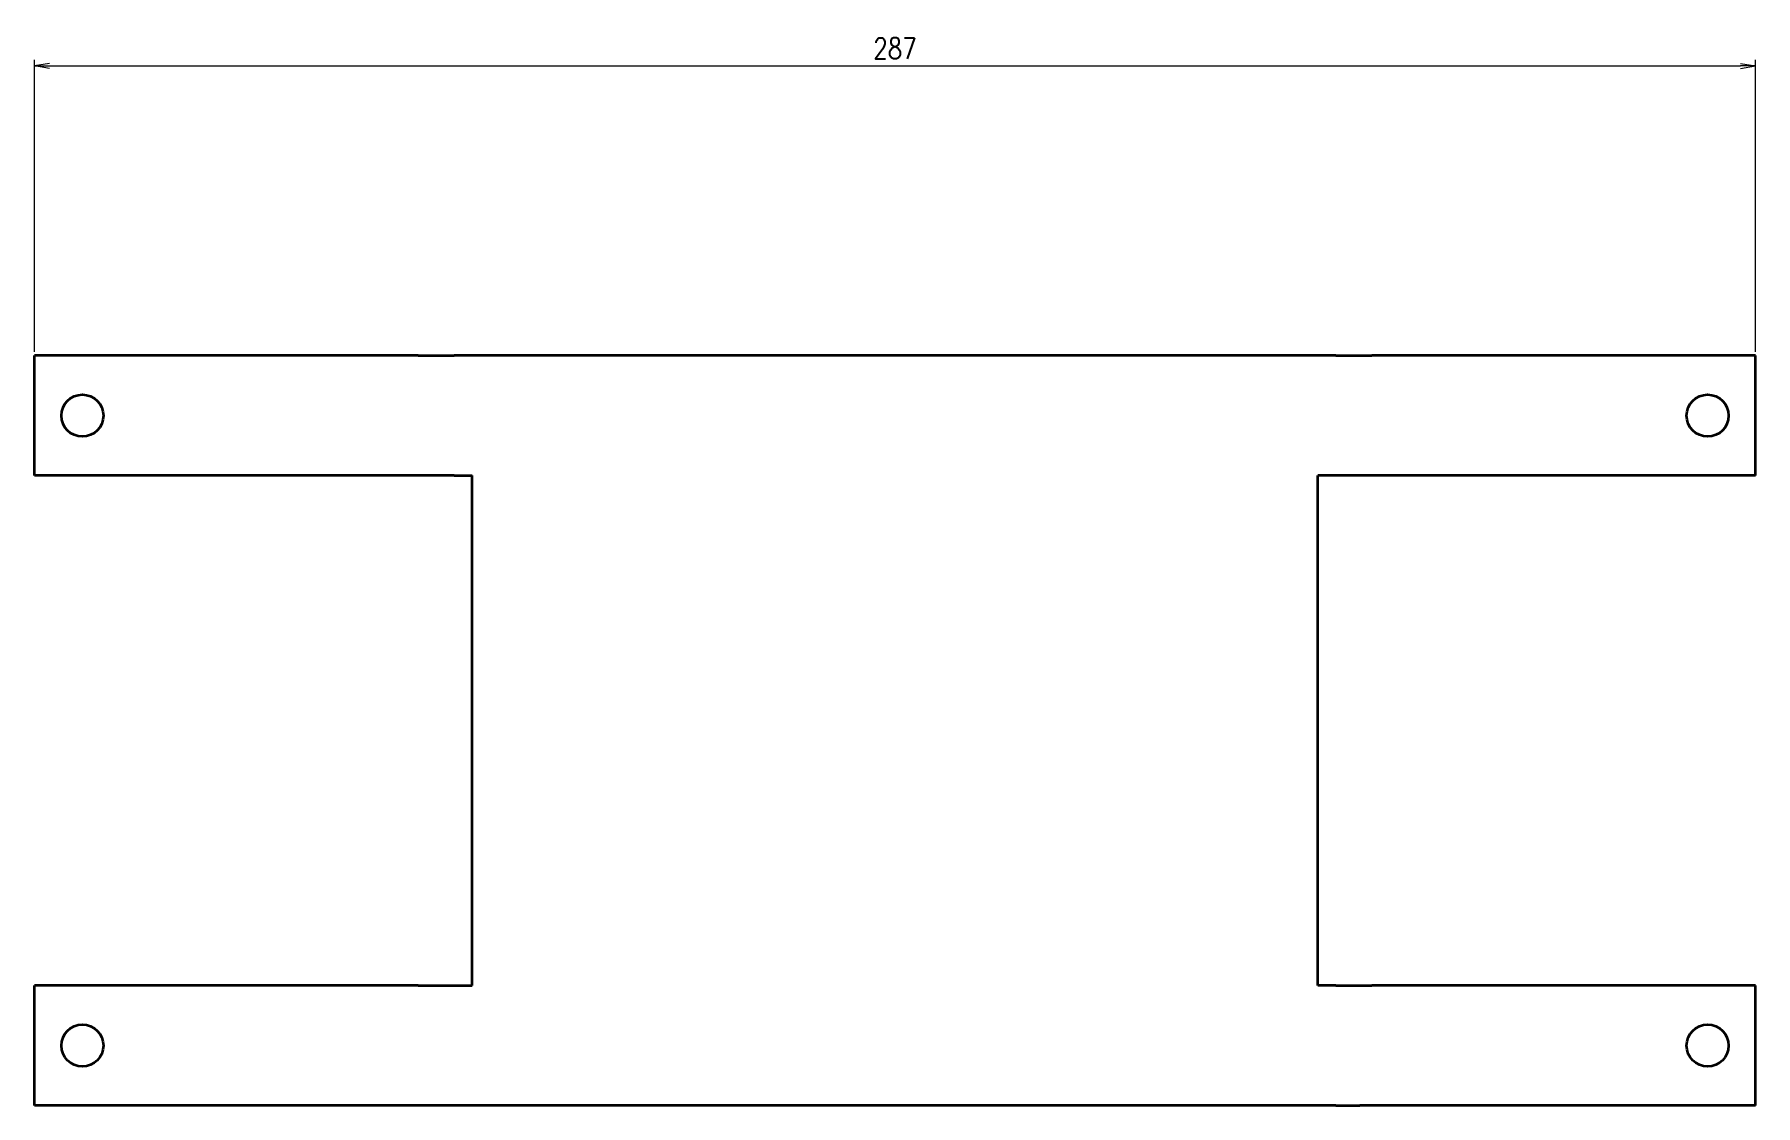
# Model space of a CAD drawing. Header units: inches. Extents: x 269 to 10986, y 1043 to 4337.
# Drawn here: x 1838.2 to 2125.2, y 3196.5 to 3375 of the extents above; entities that cross this region are included whole.
import ezdxf

# ---------------------------------------------------------------- set-up
doc = ezdxf.new("R2010")
doc.units = ezdxf.units.IN
doc.header["$MEASUREMENT"] = 0
doc.layers.add('粗实线', color=7, linetype='Continuous', lineweight=35)
doc.styles.add('DIM', font='romans.shx', dxfattribs={"width": 0.8, "bigfont": 'bigfont.shx'})
doc.dimstyles.new('XR 1-1$0', dxfattribs={"dimtxt": 3.5, "dimasz": 2.5, "dimexe": 1, "dimexo": 0.625, "dimgap": 1.2, "dimtad": 1, "dimzin": 9, "dimdsep": 46, "dimtxsty": 'DIM', "dimblk": 'OPEN', "dimcen": 0, "dimclrd": 8, "dimclre": 8, "dimclrt": 2, "dimazin": 2, "dimtfac": 0.5, "dimtmove": 0, "dimatfit": 3, "dimldrblk": 'OPEN', "dimfxl": 0, "dimtolj": 2, "dimlwd": 18, "dimlwe": 18, "dimarcsym": 0})

# ---------------------------------------------------------------- blocks, each defined once
blk = doc.blocks.new('_Open')
at = {"color": 0, "linetype": 'ByBlock', "lineweight": -2}
for p, q in [((-1, 0.17), (0, 0)), ((-1, -0.17), (0, 0)), ((0, 0), (-1, 0))]:
    blk.add_line(p, q, dxfattribs=at)
blk = doc.blocks.new('*D1245')
at = {"color": 8, "lineweight": 18, "transparency": 16777216}
for p, q in [((1838.24, 3322.11), (1838.24, 3370.77)), ((1840.74, 3369.77), (2122.74, 3369.77)), ((2125.24, 3322.11), (2125.24, 3370.77))]:
    blk.add_line(p, q, dxfattribs=at)
at = {"layer": 'Defpoints', "color": 0, "transparency": 16777216}
for p in [(2125.24, 3369.77), (1838.24, 3321.49), (2125.24, 3321.49)]:
    blk.add_point(p, dxfattribs=at)
at = {"color": 8, "lineweight": 18, "transparency": 16777216, "xscale": 2.5, "yscale": 2.5, "zscale": 2.5, "rotation": 180}
blk.add_blockref('_Open', (1838.24, 3369.77), dxfattribs=at)
at = {"color": 8, "lineweight": 18, "transparency": 16777216, "xscale": 2.5, "yscale": 2.5, "zscale": 2.5}
blk.add_blockref('_Open', (2125.24, 3369.77), dxfattribs=at)
at = {"color": 2, "transparency": 16777216, "insert": (1981.74, 3372.72), "char_height": 3.5, "attachment_point": 5, "style": 'DIM'}
blk.add_mtext('\\A2;287', dxfattribs=at)

msp = doc.modelspace()

# ---------------------------------------------------------------- linework, layer by layer
at = {"layer": '粗实线', "ltscale": 0.4}
for p, q in [((1902.238, 3321.486), (1838.238, 3321.486)), ((2125.238, 3321.486), (2061.238, 3321.486)), ((1902.238, 3301.486), (1838.238, 3301.486)), ((2125.238, 3301.486), (2061.238, 3301.486)), ((1902.238, 3216.486), (1838.238, 3216.486)), ((2125.238, 3216.486), (2061.238, 3216.486)), ((1902.238, 3196.486), (1838.238, 3196.486)), ((2125.238, 3196.486), (2061.238, 3196.486))]:
    msp.add_line(p, q, dxfattribs=at)
at = {"layer": '粗实线'}
for p, q in [((1838.238, 3301.486), (1838.238, 3321.486)), ((2055.238, 3321.486), (1908.238, 3321.486)), ((2125.238, 3301.486), (2125.238, 3321.486)), ((1911.238, 3216.486), (1911.238, 3301.486)), ((2052.238, 3216.486), (2052.238, 3301.486)), ((1838.238, 3196.486), (1838.238, 3216.486)), ((2125.238, 3196.486), (2125.238, 3216.486)), ((2055.238, 3196.486), (1908.238, 3196.486))]:
    msp.add_line(p, q, dxfattribs=at)
at = {"layer": '粗实线', "ltscale": 0.05}
for p, q in [((1902.238, 3321.486), (1904.238, 3321.486)), ((2059.238, 3321.486), (2061.238, 3321.486)), ((1904.238, 3301.486), (1902.238, 3301.486)), ((2061.238, 3301.486), (2059.238, 3301.486)), ((1902.238, 3216.486), (1904.238, 3216.486)), ((2059.238, 3216.486), (2061.238, 3216.486)), ((1904.238, 3196.486), (1902.238, 3196.486)), ((2061.238, 3196.486), (2059.238, 3196.486))]:
    msp.add_line(p, q, dxfattribs=at)
at = {"layer": '粗实线', "ltscale": 0.1}
for p, q in [((1904.238, 3321.486), (1908.238, 3321.486)), ((2055.238, 3321.486), (2059.238, 3321.486)), ((1908.238, 3301.486), (1904.238, 3301.486)), ((2059.238, 3301.486), (2055.238, 3301.486)), ((1904.238, 3216.486), (1908.238, 3216.486)), ((2055.238, 3216.486), (2059.238, 3216.486)), ((1908.238, 3196.486), (1904.238, 3196.486)), ((2055.238, 3196.486), (2059.238, 3196.486))]:
    msp.add_line(p, q, dxfattribs=at)
at = {"layer": '粗实线', "ltscale": 0.075}
for p, q in [((1908.238, 3301.486), (1911.238, 3301.486)), ((2055.238, 3301.486), (2052.238, 3301.486)), ((1908.238, 3216.486), (1911.238, 3216.486)), ((2055.238, 3216.486), (2052.238, 3216.486))]:
    msp.add_line(p, q, dxfattribs=at)
at = {"layer": '粗实线'}
for centre in [(1846.238, 3311.486), (2117.238, 3311.486), (1846.238, 3206.486), (2117.238, 3206.486)]:
    msp.add_circle(centre, 3.5, dxfattribs=at)

# ---------------------------------------------------------------- dimensions: what is measured, and where the dimension line sits
dim = msp.add_linear_dim(base=(2125.238, 3369.772), p1=(1838.238, 3321.486), p2=(2125.238, 3321.486), dimstyle='XR 1-1$0')
dim.commit()
dim.dimension.update_dxf_attribs({"geometry": '*D1245', "text_midpoint": (1981.738, 3372.722)})

doc.saveas('drawing.dxf')
